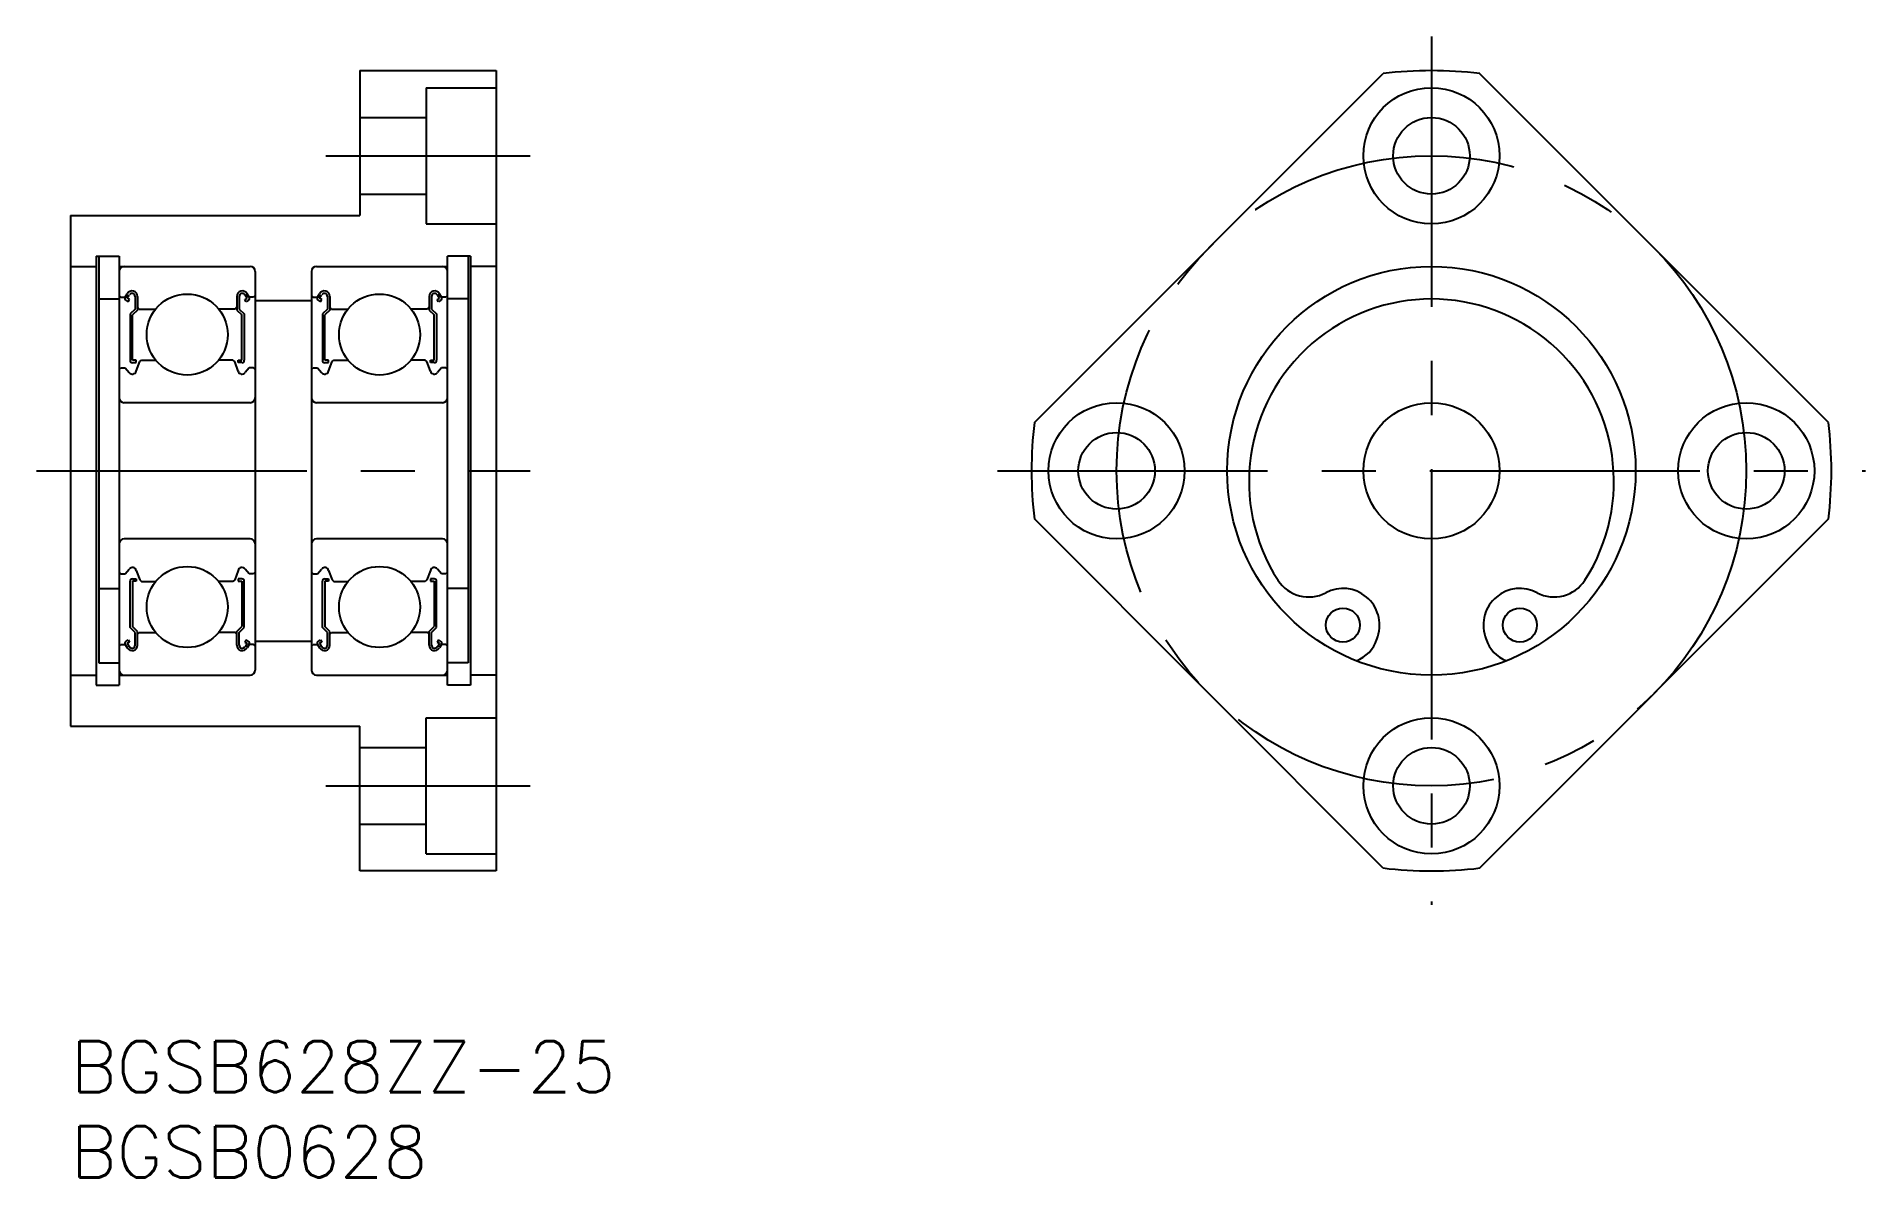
# Model space of a CAD drawing. Extents: x -2 to 105, y -8 to 59.
import ezdxf

# ---------------------------------------------------------------- set-up
doc = ezdxf.new("R2010")
doc.units = 0
doc.header["$LTSCALE"] = 0.5
doc.linetypes.add('CENTER', pattern=[50.8, 31.75, -6.35, 6.35, -6.35])
for name, color, linetype in [('MSM_CENTER', 1, 'CENTER'), ('MSM_CONTINUOUS', 7, 'CONTINUOUS'), ('MSM_PART_NUMBER', 7, 'CONTINUOUS')]:
    doc.layers.add(name, color=color, linetype=linetype)
doc.styles.get("Standard").update_dxf_attribs({"font": 'txt.shx', "height": 3, "bigfont": 'bigfont.shx'})

# ---------------------------------------------------------------- blocks, each defined once
blk = doc.blocks.new('*U6')
at = {"layer": 'MSM_PART_NUMBER'}
blk.add_text('BGSB628ZZ-25', height=3, dxfattribs=at).set_placement((0, -3))
blk = doc.blocks.new('*U7')
at = {"layer": 'MSM_PART_NUMBER'}
blk.add_text('BGSB0628', height=3, dxfattribs=at).set_placement((0, -8))

msp = doc.modelspace()

# ---------------------------------------------------------------- linework, layer by layer
at = {"layer": 'MSM_CENTER'}
for p, q in [((79.96, 59), (79.96, 8)), ((15, 52), (27, 52)), ((-2, 33.5), (27, 33.5)), ((54.46, 33.5), (105.46, 33.5)), ((15, 15), (27, 15))]:
    msp.add_line(p, q, dxfattribs=at)
msp.add_circle((79.96, 33.5), 18.5, dxfattribs=at)
at = {"layer": 'MSM_CONTINUOUS'}
for p, q in [((17, 57), (17, 48.5)), ((17, 57), (25, 57)), ((19, 57), (19, 57)), ((25, 57), (25, 10)), ((20.9, 56), (25, 56)), ((20.9, 56), (20.9, 48)), ((56.63, 36.33), (77.13, 56.83)), ((103.29, 36.33), (82.79, 56.83)), ((17, 54.25), (20.9, 54.25)), ((17, 49.75), (20.9, 49.75)), ((0, 48.5), (0, 18.5)), ((0, 48.5), (17, 48.5)), ((20.9, 48), (25, 48)), ((0, 45.5), (1.5, 45.5)), ((1.5, 46.1), (1.5, 20.9)), ((1.5, 46.1, 0.5), (2.85, 46.1, 0.5)), ((1.65, 46.1), (1.65, 22.22)), ((2.85, 46.1), (2.85, 20.9)), ((2.85, 45.5), (10.55, 45.5)), ((10.85, 45.2), (10.85, 21.8)), ((14.15, 45.2), (14.15, 21.8)), ((14.45, 45.5), (22.15, 45.5)), ((22.15, 20.9), (22.15, 46.1)), ((23.5, 46.1, 0.5), (22.15, 46.1, 0.5)), ((23.35, 46.1), (23.35, 22.22)), ((23.5, 46.1), (23.5, 20.9)), ((25, 45.5), (23.5, 45.5)), ((1.65, 43.6, 0.5), (2.85, 43.6, 0.5)), ((2.85, 43.8), (2.95, 43.7)), ((2.95, 43.7), (3.21, 43.7)), ((3.21, 43.7), (3.33, 43.9)), ((3.26, 43.5), (3.39, 43.43)), ((3.33, 43.63), (3.45, 43.83)), ((3.46, 43.56), (3.33, 43.63)), ((3.39, 43.43), (3.46, 43.56)), ((3.79, 43), (3.5, 42.71)), ((3.79, 43.74), (3.79, 43)), ((3.93, 43.74), (3.93, 42.94)), ((3.93, 43.1), (4.03, 43)), ((4.03, 43), (5, 43)), ((9.67, 43), (8.7, 43)), ((9.77, 43.1), (9.67, 43)), ((9.77, 43.74), (9.77, 42.94)), ((9.91, 43.74), (9.91, 43)), ((9.91, 43), (10.2, 42.71)), ((10.24, 43.56), (10.37, 43.63)), ((10.31, 43.43), (10.24, 43.56)), ((10.37, 43.63), (10.25, 43.83)), ((10.44, 43.5), (10.31, 43.43)), ((10.49, 43.7), (10.37, 43.9)), ((10.75, 43.7), (10.49, 43.7)), ((10.85, 43.8), (10.75, 43.7)), ((10.85, 43.5), (14.15, 43.5)), ((14.15, 43.8), (14.25, 43.7)), ((14.25, 43.7), (14.51, 43.7)), ((14.51, 43.7), (14.63, 43.9)), ((14.56, 43.5), (14.69, 43.43)), ((14.63, 43.63), (14.75, 43.83)), ((14.76, 43.56), (14.63, 43.63)), ((14.69, 43.43), (14.76, 43.56)), ((15.09, 43), (14.8, 42.71)), ((15.09, 43.74), (15.09, 43)), ((15.23, 43.74), (15.23, 42.94)), ((15.23, 43.1), (15.33, 43)), ((15.33, 43), (16.3, 43)), ((20.97, 43), (20, 43)), ((21.07, 43.1), (20.97, 43)), ((21.07, 43.74), (21.07, 42.94)), ((21.21, 43.74), (21.21, 43)), ((21.21, 43), (21.5, 42.71)), ((21.54, 43.56), (21.67, 43.63)), ((21.61, 43.43), (21.54, 43.56)), ((21.67, 43.63), (21.55, 43.83)), ((21.74, 43.5), (21.61, 43.43)), ((21.79, 43.7), (21.67, 43.9)), ((22.05, 43.7), (21.79, 43.7)), ((22.15, 43.8), (22.05, 43.7)), ((23.35, 43.6, 0.5), (22.15, 43.6, 0.5)), ((3.5, 42.71), (3.5, 39.99)), ((3.93, 42.94), (3.64, 42.65)), ((3.64, 39.99), (3.64, 42.65)), ((9.77, 42.94), (10.06, 42.65)), ((10.06, 39.99), (10.06, 42.65)), ((10.2, 42.71), (10.2, 39.99)), ((14.8, 42.71), (14.8, 39.99)), ((15.23, 42.94), (14.94, 42.65)), ((14.94, 39.99), (14.94, 42.65)), ((21.07, 42.94), (21.36, 42.65)), ((21.36, 39.99), (21.36, 42.65)), ((21.5, 42.71), (21.5, 39.99)), ((3.86, 39.99), (3.64, 39.99)), ((3.64, 39.85), (3.86, 39.85)), ((3.86, 39.85), (3.86, 39.99)), ((3.86, 39.35), (4.06, 39.91)), ((4.06, 39.91), (4.16, 40)), ((4.16, 40), (5, 40)), ((9.54, 40), (8.7, 40)), ((9.64, 39.91), (9.54, 40)), ((9.84, 39.35), (9.64, 39.91)), ((9.84, 39.99), (10.06, 39.99)), ((9.84, 39.85), (9.84, 39.99)), ((10.06, 39.85), (9.84, 39.85)), ((15.16, 39.99), (14.94, 39.99)), ((14.94, 39.85), (15.16, 39.85)), ((15.16, 39.85), (15.16, 39.99)), ((15.16, 39.35), (15.36, 39.91)), ((15.36, 39.91), (15.46, 40)), ((15.46, 40), (16.3, 40)), ((20.84, 40), (20, 40)), ((20.94, 39.91), (20.84, 40)), ((21.14, 39.35), (20.94, 39.91)), ((21.14, 39.85), (21.14, 39.99)), ((21.14, 39.99), (21.36, 39.99)), ((21.36, 39.85), (21.14, 39.85)), ((2.85, 39.45), (2.95, 39.55)), ((2.95, 39.55), (3.21, 39.55)), ((3.21, 39.55), (3.44, 39.27)), ((10.49, 39.55), (10.26, 39.27)), ((10.75, 39.55), (10.49, 39.55)), ((10.85, 39.45), (10.75, 39.55)), ((14.15, 39.45), (14.25, 39.55)), ((14.25, 39.55), (14.51, 39.55)), ((14.51, 39.55), (14.74, 39.27)), ((21.79, 39.55), (21.56, 39.27)), ((22.05, 39.55), (21.79, 39.55)), ((22.15, 39.45), (22.05, 39.55)), ((10.55, 37.5), (3.15, 37.5)), ((21.85, 37.5), (14.45, 37.5)), ((77.13, 10.17), (56.63, 30.67)), ((82.79, 10.17), (103.29, 30.67)), ((10.55, 29.5), (3.15, 29.5)), ((21.85, 29.5), (14.45, 29.5)), ((2.85, 27.55), (2.95, 27.45)), ((2.95, 27.45), (3.21, 27.45)), ((3.21, 27.45), (3.44, 27.73)), ((3.5, 24.29), (3.5, 27.01)), ((3.64, 27.15), (3.86, 27.15)), ((3.86, 27.01), (3.64, 27.01)), ((3.64, 27.01), (3.64, 24.35)), ((3.86, 27.65), (4.06, 27.09)), ((3.86, 27.15), (3.86, 27.01)), ((4.06, 27.09), (4.16, 27)), ((4.16, 27), (5, 27)), ((9.54, 27), (8.7, 27)), ((9.64, 27.09), (9.54, 27)), ((9.84, 27.65), (9.64, 27.09)), ((9.84, 27.15), (9.84, 27.01)), ((10.06, 27.15), (9.84, 27.15)), ((9.84, 27.01), (10.06, 27.01)), ((10.06, 27.01), (10.06, 24.35)), ((10.2, 24.29), (10.2, 27.01)), ((10.49, 27.45), (10.26, 27.73)), ((10.75, 27.45), (10.49, 27.45)), ((10.85, 27.55), (10.75, 27.45)), ((14.15, 27.55), (14.25, 27.45)), ((14.25, 27.45), (14.51, 27.45)), ((14.51, 27.45), (14.74, 27.73)), ((14.8, 24.29), (14.8, 27.01)), ((14.94, 27.15), (15.16, 27.15)), ((15.16, 27.01), (14.94, 27.01)), ((14.94, 27.01), (14.94, 24.35)), ((15.16, 27.65), (15.36, 27.09)), ((15.16, 27.15), (15.16, 27.01)), ((15.36, 27.09), (15.46, 27)), ((15.46, 27), (16.3, 27)), ((20.84, 27), (20, 27)), ((20.94, 27.09), (20.84, 27)), ((21.14, 27.65), (20.94, 27.09)), ((21.36, 27.15), (21.14, 27.15)), ((21.14, 27.15), (21.14, 27.01)), ((21.14, 27.01), (21.36, 27.01)), ((21.36, 27.01), (21.36, 24.35)), ((21.5, 24.29), (21.5, 27.01)), ((21.79, 27.45), (21.56, 27.73)), ((22.05, 27.45), (21.79, 27.45)), ((22.15, 27.55), (22.05, 27.45)), ((1.65, 26.59, 0.5), (2.85, 26.59, 0.5)), ((23.35, 26.59, 0.5), (22.15, 26.59, 0.5)), ((3.79, 24), (3.5, 24.29)), ((3.93, 24.06), (3.64, 24.35)), ((3.79, 23.26), (3.79, 24)), ((3.93, 23.26), (3.93, 24.06)), ((3.93, 23.9), (4.03, 24)), ((4.03, 24), (5, 24)), ((9.67, 24), (8.7, 24)), ((9.77, 23.9), (9.67, 24)), ((9.77, 24.06), (10.06, 24.35)), ((9.77, 23.26), (9.77, 24.06)), ((9.91, 24), (10.2, 24.29)), ((9.91, 23.26), (9.91, 24)), ((15.09, 24), (14.8, 24.29)), ((15.23, 24.06), (14.94, 24.35)), ((15.09, 23.26), (15.09, 24)), ((15.23, 23.26), (15.23, 24.06)), ((15.23, 23.9), (15.33, 24)), ((15.33, 24), (16.3, 24)), ((20.97, 24), (20, 24)), ((21.07, 23.9), (20.97, 24)), ((21.07, 24.06), (21.36, 24.35)), ((21.07, 23.26), (21.07, 24.06)), ((21.21, 24), (21.5, 24.29)), ((21.21, 23.26), (21.21, 24)), ((76.75, 23.6), (76.81, 23.77)), ((83.12, 23.77), (83.17, 23.6)), ((2.85, 23.2), (2.95, 23.3)), ((2.95, 23.3), (3.21, 23.3)), ((3.21, 23.3), (3.33, 23.1)), ((3.26, 23.5), (3.39, 23.57)), ((3.46, 23.44), (3.33, 23.37)), ((3.33, 23.37), (3.45, 23.17)), ((3.39, 23.57), (3.46, 23.44)), ((10.31, 23.57), (10.24, 23.44)), ((10.24, 23.44), (10.37, 23.37)), ((10.37, 23.37), (10.25, 23.17)), ((10.44, 23.5), (10.31, 23.57)), ((10.49, 23.3), (10.37, 23.1)), ((10.75, 23.3), (10.49, 23.3)), ((10.85, 23.2), (10.75, 23.3)), ((10.85, 23.5), (14.15, 23.5)), ((14.15, 23.2), (14.25, 23.3)), ((14.25, 23.3), (14.51, 23.3)), ((14.51, 23.3), (14.63, 23.1)), ((14.56, 23.5), (14.69, 23.57)), ((14.76, 23.44), (14.63, 23.37)), ((14.63, 23.37), (14.75, 23.17)), ((14.69, 23.57), (14.76, 23.44)), ((21.61, 23.57), (21.54, 23.44)), ((21.54, 23.44), (21.67, 23.37)), ((21.67, 23.37), (21.55, 23.17)), ((21.74, 23.5), (21.61, 23.57)), ((21.79, 23.3), (21.67, 23.1)), ((22.05, 23.3), (21.79, 23.3)), ((22.15, 23.2), (22.05, 23.3)), ((0, 21.5), (1.5, 21.5)), ((1.65, 22.22, 0.5), (2.85, 22.22, 0.5)), ((2.85, 21.5), (10.55, 21.5)), ((14.45, 21.5), (22.15, 21.5)), ((23.35, 22.22, 0.5), (22.15, 22.22, 0.5)), ((25, 21.5), (23.5, 21.5)), ((1.5, 20.9, 0.5), (2.85, 20.9, 0.5)), ((23.5, 20.9, 0.5), (22.15, 20.9, 0.5)), ((0, 18.5), (17, 18.5)), ((17, 10), (17, 18.5)), ((20.9, 11), (20.9, 19)), ((20.9, 19), (25, 19)), ((17, 17.25), (20.9, 17.25)), ((17, 12.75), (20.9, 12.75)), ((20.9, 11), (25, 11)), ((25, 10), (17, 10))]:
    msp.add_line(p, q, dxfattribs=at)
for centre, radius in [((79.96, 52), 4), ((79.96, 52), 2.25), ((79.96, 33.5), 12), ((6.85, 41.5), 2.38), ((18.15, 41.5), 2.38), ((61.46, 33.5), 4), ((79.96, 33.5), 4), ((98.46, 33.5), 4), ((61.46, 33.5), 2.25), ((98.46, 33.5), 2.25), ((6.85, 25.5), 2.38), ((18.15, 25.5), 2.38), ((74.76, 24.44), 1), ((85.16, 24.44), 1), ((79.96, 15), 4), ((79.96, 15), 2.25)]:
    msp.add_circle(centre, radius, dxfattribs=at)
for centre, radius, start, end in [((79.96, 33.5), 23.5, 83.0722, 96.9278), ((3.15, 45.2), 0.3, 90, 180), ((10.55, 45.2), 0.3, 0, 90), ((14.45, 45.2), 0.3, 90, 180), ((21.85, 45.2), 0.3, 0, 90), ((3.61, 43.74), 0.323, 0, 150.0014), ((10.09, 43.74), 0.323, 29.9986, 180), ((14.91, 43.74), 0.323, 0, 150.0014), ((21.39, 43.74), 0.323, 29.9986, 180), ((3.33, 43.63), 0.144, 149.9888, 240.0043), ((3.61, 43.74), 0.179, 0, 150.0026), ((10.09, 43.74), 0.179, 29.9974, 180), ((10.37, 43.63), 0.144, 299.9957, 30.0112), ((14.63, 43.63), 0.144, 149.9888, 240.0043), ((14.91, 43.74), 0.179, 0, 150.0026), ((21.39, 43.74), 0.179, 29.9974, 180), ((21.67, 43.63), 0.144, 299.9957, 30.0112), ((79.96, 32.87), 10.72, 327.2488, 212.7512), ((3.64, 39.99), 0.144, 180, 270), ((10.06, 39.99), 0.144, 270, 360), ((14.94, 39.99), 0.144, 180, 270), ((21.36, 39.99), 0.144, 270, 360), ((3.63, 39.42), 0.241, 220.0019, 343.1525), ((10.07, 39.42), 0.241, 196.8475, 319.9981), ((14.93, 39.42), 0.241, 220.0019, 343.1525), ((21.37, 39.42), 0.241, 196.8475, 319.9981), ((3.15, 37.8), 0.3, 180, 270), ((10.55, 37.8), 0.3, 270, 0), ((14.45, 37.8), 0.3, 180, 270), ((21.85, 37.8), 0.3, 270, 0), ((79.96, 33.5), 23.5, 173.0722, 186.9278), ((79.96, 33.5), 23.5, 353.0722, 6.9278), ((3.15, 29.2), 0.3, 90, 180), ((10.55, 29.2), 0.3, 0, 90), ((14.45, 29.2), 0.3, 90, 180), ((21.85, 29.2), 0.3, 0, 90), ((3.63, 27.58), 0.241, 16.8475, 139.9981), ((3.64, 27.01), 0.144, 90, 180), ((10.07, 27.58), 0.241, 40.0019, 163.1525), ((10.06, 27.01), 0.144, 0.0001, 90), ((14.93, 27.58), 0.241, 16.8475, 139.9981), ((14.94, 27.01), 0.144, 90, 179.9999), ((21.37, 27.58), 0.241, 40.0019, 163.1525), ((21.36, 27.01), 0.144, 0, 90), ((72.75, 28.24), 2.15, 212.7512, 297.8957), ((87.17, 28.24), 2.15, 242.1043, 327.2488), ((74.76, 24.44), 2.15, 342.0311, 117.8957), ((85.16, 24.44), 2.15, 62.1043, 197.9689), ((3.33, 23.37), 0.144, 119.9957, 210.0112), ((3.61, 23.26), 0.323, 209.9986, 0), ((3.61, 23.26), 0.179, 209.9974, 0), ((10.09, 23.26), 0.323, 180, 330.0014), ((10.09, 23.26), 0.179, 180, 330.0026), ((10.37, 23.37), 0.144, 329.9888, 60.0043), ((14.63, 23.37), 0.144, 119.9957, 210.0112), ((14.91, 23.26), 0.323, 209.9986, 360), ((14.91, 23.26), 0.179, 209.9974, 0), ((21.39, 23.26), 0.323, 180, 330.0014), ((21.39, 23.26), 0.179, 180, 330.0026), ((21.67, 23.37), 0.144, 329.9888, 60.0043), ((74.85, 24.22), 2, 290.4713, 342.0311), ((85.07, 24.22), 2, 197.9689, 249.5287), ((3.15, 21.8), 0.3, 180, 270), ((10.55, 21.8), 0.3, 270, 0), ((14.45, 21.8), 0.3, 180, 270), ((21.85, 21.8), 0.3, 270, 0), ((79.96, 33.5), 23.5, 263.0722, 276.9278)]:
    msp.add_arc(centre, radius, start, end, dxfattribs=at)

# ---------------------------------------------------------------- block references
for name in ['*U6', '*U7']:
    msp.add_blockref(name, (0, 0), dxfattribs=at)

doc.saveas('drawing.dxf')
